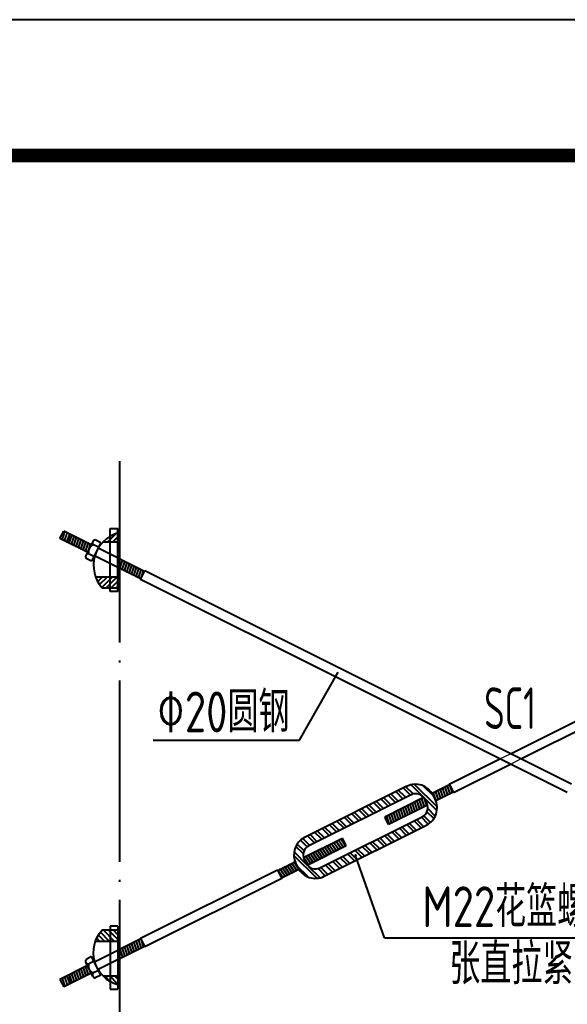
# Model space of a CAD drawing. Extents: x 9834882 to 10005569, y 1691670 to 2510806.
# Drawn here: x 9978156 to 9984196, y 2048367 to 2059232 of the extents above; entities that cross this region are included whole.
import ezdxf
from ezdxf.enums import TextEntityAlignment as Align

# ---------------------------------------------------------------- set-up
doc = ezdxf.new("R2010")
doc.units = 0
doc.header["$LTSCALE"] = 1000
doc.header["$MEASUREMENT"] = 0
for name, pattern in [('CONTINUOUS1', [0]), ('DASHED', [0.75, 0.5, -0.25]), ('DOTE', [2.42, 2, -0.2, 0.02, -0.2])]:
    doc.linetypes.add(name, pattern=pattern)
for name, color, linetype in [('003_THICK', 7, 'CONTINUOUS1'), ('DOTE', 8, 'DOTE'), ('LAYER4', 4, 'CONTINUOUS'), ('PUB_TEXT', 7, 'CONTINUOUS'), ('PUB_TITLE', 4, 'CONTINUOUS'), ('THIN', 7, 'CONTINUOUS'), ('刚架', 2, 'CONTINUOUS'), ('填充', 8, 'CONTINUOUS'), ('支撑', 4, 'CONTINUOUS'), ('板', 4, 'CONTINUOUS')]:
    doc.layers.add(name, color=color, linetype=linetype)
doc.layers.add('Z-详图标注', color=3, linetype='CONTINUOUS', lineweight=18)
doc.layers.add('标注', color=4, linetype='CONTINUOUS', lineweight=20)
doc.styles.add('TSSD_DIMENSION', font='atssdeng.shx', dxfattribs={"width": 0.7, "bigfont": 'atssdchn.shx'})
doc.styles.add('TSSD_Label', font='Tssdeng.shx', dxfattribs={"width": 0.7, "bigfont": 'hztxt.shx'})

# ---------------------------------------------------------------- blocks, each defined once
blk = doc.blocks.new('*X15')
at = {"layer": '填充', "linetype": 'Continuous'}
for p, q in [((15636184, -855805), (15636103, -855724)), ((15636192, -855771), (15636119, -855698)), ((15636226, -855728), (15636155, -855657)), ((15636253, -855713), (15636179, -855639)), ((15636328, -856068), (15636082, -855823)), ((15636227, -855925), (15636085, -855783)), ((15636236, -856053), (15636115, -855933)), ((15636364, -856062), (15636245, -855943)), ((15636420, -856041), (15636343, -855964)), ((15636448, -856027), (15636373, -855951))]:
    blk.add_line(p, q, dxfattribs=at)
blk = doc.blocks.new('*X16')
at = {"layer": '填充', "linetype": 'Continuous'}
for p, q in [((15637369, -855158), (15637291, -855080)), ((15637625, -855336), (15637348, -855059)), ((15637627, -855296), (15637385, -855054)), ((15637591, -855183), (15637477, -855070)), ((15637339, -855170), (15637263, -855094)), ((15637287, -855195), (15637275, -855183)), ((15637532, -855482), (15637458, -855409)), ((15637556, -855464), (15637484, -855393)), ((15637592, -855423), (15637518, -855349)), ((15637607, -855396), (15637526, -855315)), ((15637482, -855510), (15637438, -855466))]:
    blk.add_line(p, q, dxfattribs=at)
blk = doc.blocks.new('*X17')
at = {"layer": '填充', "linetype": 'Continuous'}
for p, q in [((15637180, -855249), (15637104, -855174)), ((15637208, -855235), (15637132, -855160)), ((15637259, -855210), (15637184, -855134)), ((15637275, -855183), (15637212, -855120)), ((15636941, -855369), (15636865, -855293)), ((15636969, -855355), (15636894, -855279)), ((15637021, -855329), (15636945, -855253)), ((15637049, -855315), (15636973, -855239)), ((15637100, -855289), (15637025, -855214)), ((15637128, -855275), (15637053, -855200)), ((15636730, -855474), (15636655, -855398)), ((15636782, -855448), (15636706, -855373)), ((15636810, -855434), (15636735, -855359)), ((15636861, -855408), (15636786, -855333)), ((15636890, -855394), (15636814, -855319)), ((15636543, -855567), (15636468, -855492)), ((15636571, -855553), (15636496, -855478)), ((15636623, -855528), (15636547, -855452)), ((15636651, -855514), (15636575, -855438)), ((15636702, -855488), (15636627, -855412)), ((15637323, -855589), (15637248, -855514)), ((15637375, -855564), (15637299, -855488)), ((15637403, -855550), (15637327, -855474)), ((15637454, -855524), (15637379, -855448)), ((15637438, -855466), (15637407, -855434)), ((15636305, -855687), (15636229, -855611)), ((15636333, -855673), (15636257, -855597)), ((15636384, -855647), (15636309, -855572)), ((15636412, -855633), (15636337, -855558)), ((15636464, -855607), (15636388, -855532)), ((15636492, -855593), (15636416, -855518)), ((15637136, -855683), (15637060, -855607)), ((15637164, -855669), (15637089, -855593)), ((15637215, -855643), (15637140, -855568)), ((15637244, -855629), (15637168, -855554)), ((15637295, -855603), (15637220, -855528)), ((15636897, -855802), (15636822, -855727)), ((15636925, -855788), (15636850, -855713)), ((15636977, -855762), (15636901, -855687)), ((15637005, -855748), (15636929, -855673)), ((15637056, -855723), (15636981, -855647)), ((15637084, -855709), (15637009, -855633)), ((15636687, -855907), (15636611, -855832)), ((15636738, -855882), (15636663, -855806)), ((15636766, -855868), (15636691, -855792)), ((15636818, -855842), (15636742, -855767)), ((15636846, -855828), (15636770, -855752)), ((15636500, -856001), (15636424, -855926)), ((15636528, -855987), (15636452, -855912)), ((15636579, -855961), (15636504, -855886)), ((15636607, -855947), (15636532, -855872)), ((15636659, -855922), (15636583, -855846))]:
    blk.add_line(p, q, dxfattribs=at)
blk = doc.blocks.new('A$C3B5F1999')
at = {"layer": '板', "lineweight": -3}
h = blk.add_hatch(dxfattribs=at)
h.set_pattern_fill('ANSI31', color=256, scale=11.25, style=0)
h.set_pattern_definition([(225, (1544786.093, 1161578.04), (25.25697034, -25.25697034), [])])
h.paths.add_polyline_path([(227, 494, 0.095394), (160, 607), (0, 607), (0, 494)])
h.paths.add_polyline_path([(0, 136), (0, 45, 0.128822), (150, 136)])
for p, q in [((0, 645), (77, 645)), ((0, 645), (0, 0)), ((160, 607), (0, 607)), ((160, 607), (0, 607)), ((77, 645), (77, 0)), ((227, 494), (0, 494)), ((150, 136), (0, 136)), ((77, 0), (0, 0))]:
    blk.add_line(p, q, dxfattribs=at)
blk.add_arc((-98, 377), 346, 286.4909, 41.6183, dxfattribs=at)

msp = doc.modelspace()

# ---------------------------------------------------------------- linework, layer by layer
at = {"layer": '003_THICK'}
for p, q in [((9979051.5, 2053460.5), (9978949.8, 2053257.2)), ((9979051.5, 2048689.4), (9978949.8, 2048892.8))]:
    msp.add_line(p, q, dxfattribs=at)
at = {"layer": 'DOTE'}
msp.add_line((9979255.9, 2054359.3), (9979255.9, 2047119.6), dxfattribs=at)
at = {"layer": 'LAYER4'}
for p, q in [((9982426.6, 2050772.4), (9981299.2, 2050208.7)), ((9982472.9, 2050679.8), (9981345.5, 2050116.1)), ((9982737.7, 2050632.4), (9982715.9, 2050675.9)), ((9982645.1, 2050586.1), (9982623.3, 2050629.7)), ((9981467.6, 2049872), (9982595, 2050435.7)), ((9981513.9, 2049779.4), (9982641.3, 2050343.1)), ((9981202.8, 2049919.4), (9981224.6, 2049875.8)), ((9981295.4, 2049965.7), (9981317.2, 2049922.1))]:
    msp.add_line(p, q, dxfattribs=at)
for centre, major_axis, start_param, end_param in [((9982523, 2050579.5), (-215.6, 0.3), 3.6066012, 5.1773975), ((9982523, 2050579.5), (-112.1, 0.6), 3.6108839, 5.1816802), ((9982544.8, 2050535.9), (112.1, 0.6), -1.1121911, 0.4586053), ((9982544.8, 2050535.9), (-215.6, 0.5), 2.0369215, 3.6077179), ((9981395.7, 2050015.8), (-215.6, 0.1), -1.1067212, 0.4640751), ((9981395.7, 2050015.8), (112.1, 0.9), 2.0267176, 3.597514), ((9981417.5, 2049972.3), (-112.1, 1.5), 0.477025, 2.0478213), ((9981417.5, 2049972.3), (-215.6, 0.3), 0.4650085, 2.0358049)]:
    msp.add_ellipse(centre, major_axis=major_axis, ratio=1, start_param=start_param, end_param=end_param, dxfattribs=at)
at = {"layer": 'PUB_TEXT'}
for p, q in [((9981242.2, 2051281.9), (9981668.4, 2052031.1)), ((9979628.4, 2051281.9), (9981242.2, 2051281.9)), ((9982180.9, 2049101.3), (9981861.3, 2050008.3)), ((9982180.9, 2049101.3), (9984955.9, 2049101.3))]:
    msp.add_line(p, q, dxfattribs=at)
at = {"layer": 'PUB_TITLE'}
msp.add_lwpolyline([(9894118.7, 1996232.1), (10005568.7, 1996232.1), (10005568.7, 2059232.1), (9894118.7, 2059232.1)], close=True, dxfattribs=at)
at = {"layer": 'PUB_TITLE', "const_width": 150}
msp.add_lwpolyline([(9897868.7, 1997732.1), (10004068.7, 1997732.1), (10004068.7, 2057732.1), (9897868.7, 2057732.1)], close=True, dxfattribs=at)
at = {"layer": '刚架', "color": 5, "linetype": 'DASHED'}
for p, q in [((9978703.8, 2053455.8), (9978703.8, 2053558.7)), ((9978703.8, 2048694.1), (9978703.8, 2048591.3))]:
    msp.add_line(p, q, dxfattribs=at)
at = {"layer": '支撑', "linetype": 'Continuous'}
for p, q in [((9978600.2, 2053507.6), (9978641.4, 2053589.9)), ((9978902.9, 2053356.3), (9978600.2, 2053507.6)), ((9978944, 2053438.6), (9978641.4, 2053589.9)), ((9978961.6, 2053473.7), (9978885.3, 2053321.2)), ((9979026, 2053409.7), (9978964.3, 2053440.5)), ((9979051.5, 2053460.5), (9978989.7, 2053491.4)), ((9979533.6, 2053143.8), (9979021.2, 2053400)), ((9978949.8, 2053257.2), (9978888.1, 2053288)), ((9978975.2, 2053308), (9978913.5, 2053338.9)), ((9979492.5, 2053061.5), (9978980, 2053317.7)), ((9979489.9, 2053056.3), (9979536.2, 2053148.9)), ((9984242.3, 2050795.8), (9979536.2, 2053148.9)), ((9983568.4, 2051132.8), (9987600.6, 2053148.9)), ((9984196.1, 2050703.3), (9979489.9, 2053056.3)), ((9983684.1, 2051075), (9987646.9, 2053056.3)), ((9982894.4, 2050795.8), (9983452.7, 2051075)), ((9982940.7, 2050703.3), (9983568.4, 2051017.1)), ((9982897, 2050790.7), (9982705.2, 2050694.8)), ((9982894.4, 2050795.8), (9982940.7, 2050703.3)), ((9982938.1, 2050708.4), (9982746.4, 2050612.5)), ((9982611.8, 2050648.1), (9982182.1, 2050433.3)), ((9982652.9, 2050565.8), (9982223.3, 2050351)), ((9982223.3, 2050351), (9982182.1, 2050433.3)), ((9981287.6, 2049986), (9981717.2, 2050200.8)), ((9981758.4, 2050118.5), (9981717.2, 2050200.8)), ((9981328.7, 2049903.7), (9981758.4, 2050118.5)), ((9981002.4, 2049843.4), (9981194.1, 2049939.3)), ((9980999.8, 2049848.5), (9979489.9, 2049093.6)), ((9980999.8, 2049848.5), (9981046.1, 2049755.9)), ((9981043.5, 2049761.1), (9981235.3, 2049857)), ((9981046.1, 2049755.9), (9979536.2, 2049001)), ((9979492.5, 2049088.4), (9978980, 2048832.2)), ((9979489.9, 2049093.6), (9979536.2, 2049001)), ((9979533.6, 2049006.1), (9979021.2, 2048749.9)), ((9978961.6, 2048676.2), (9978885.3, 2048828.8)), ((9978949.8, 2048892.8), (9978888.1, 2048861.9)), ((9978975.2, 2048841.9), (9978913.5, 2048811.1)), ((9978902.9, 2048793.6), (9978600.2, 2048642.3)), ((9979026, 2048740.2), (9978964.3, 2048709.4)), ((9978600.2, 2048642.3), (9978641.4, 2048560)), ((9978944, 2048711.4), (9978641.4, 2048560)), ((9979051.5, 2048689.4), (9978989.7, 2048658.5))]:
    msp.add_line(p, q, dxfattribs=at)
for centre, major_axis, start_param, end_param in [((9979014.9, 2053351.7), (102.1, 6), 2.0298247, 3.2090452), ((9978990.3, 2053459.3), (-32, 1.4), -1.5119643, 0.6712876), ((9978914, 2053306.8), (32, 0.5), 1.5702083, 3.7534602), ((9978914, 2048843.1), (-32, 0.5), -0.6130053, 1.5702466), ((9979014.9, 2048798.2), (-102.1, 6), -0.0675088, 1.1117118), ((9978990.3, 2048690.6), (32, 1.6), 2.4631849, 4.6464368)]:
    msp.add_ellipse(centre, major_axis=major_axis, ratio=1, start_param=start_param, end_param=end_param, dxfattribs=at)
at = {"layer": '标注', "linetype": 'Continuous'}
for p, q in [((9978622.6, 2053496.4), (9978652.3, 2053584.4)), ((9978622.6, 2053496.4), (9978623.4, 2053489.6)), ((9978623.4, 2053489.6), (9978656.8, 2053588.6)), ((9978627.8, 2053493.8), (9978657.5, 2053581.8)), ((9978648.3, 2053483.6), (9978678.1, 2053571.6)), ((9978649.1, 2053476.8), (9978682.5, 2053575.8)), ((9978656.8, 2053588.6), (9978652.3, 2053584.4)), ((9978653.5, 2053481), (9978683.3, 2053569)), ((9978657.5, 2053581.8), (9978656.8, 2053588.6)), ((9978674.1, 2053470.7), (9978703.8, 2053558.7)), ((9978674.8, 2053463.9), (9978708.2, 2053562.9)), ((9978682.5, 2053575.8), (9978678.1, 2053571.6)), ((9978679.3, 2053468.1), (9978709, 2053556.1)), ((9978683.3, 2053569), (9978682.5, 2053575.8)), ((9978699.8, 2053457.8), (9978729.5, 2053545.8)), ((9978700.5, 2053451), (9978733.9, 2053550)), ((9978708.2, 2053562.9), (9978703.8, 2053558.7)), ((9978705, 2053455.2), (9978734.7, 2053543.2)), ((9978709, 2053556.1), (9978708.2, 2053562.9)), ((9978725.5, 2053445), (9978755.2, 2053533)), ((9978726.2, 2053438.2), (9978759.7, 2053537.2)), ((9978733.9, 2053550), (9978729.5, 2053545.8)), ((9978730.7, 2053442.4), (9978760.4, 2053530.4)), ((9978734.7, 2053543.2), (9978733.9, 2053550)), ((9978751.2, 2053432.1), (9978780.9, 2053520.1)), ((9978751.9, 2053425.3), (9978785.4, 2053524.3)), ((9978759.7, 2053537.2), (9978755.2, 2053533)), ((9978756.4, 2053429.5), (9978786.1, 2053517.5)), ((9978760.4, 2053530.4), (9978759.7, 2053537.2)), ((9978776.9, 2053419.3), (9978806.6, 2053507.3)), ((9978777.7, 2053412.5), (9978811.1, 2053511.5)), ((9978785.4, 2053524.3), (9978780.9, 2053520.1)), ((9978782.1, 2053416.7), (9978811.8, 2053504.7)), ((9978786.1, 2053517.5), (9978785.4, 2053524.3)), ((9978803.4, 2053399.6), (9978836.8, 2053498.6)), ((9978811.1, 2053511.5), (9978806.6, 2053507.3)), ((9978811.8, 2053504.7), (9978811.1, 2053511.5)), ((9978836.8, 2053498.6), (9978832.3, 2053494.4)), ((9978837.5, 2053491.8), (9978836.8, 2053498.6)), ((9978627.8, 2053493.8), (9978623.4, 2053489.6)), ((9978648.3, 2053483.6), (9978649.1, 2053476.8)), ((9978653.5, 2053481), (9978649.1, 2053476.8)), ((9978674.1, 2053470.7), (9978674.8, 2053463.9)), ((9978679.3, 2053468.1), (9978674.8, 2053463.9)), ((9978699.8, 2053457.8), (9978700.5, 2053451)), ((9978705, 2053455.2), (9978700.5, 2053451)), ((9978725.5, 2053445), (9978726.2, 2053438.2)), ((9978730.7, 2053442.4), (9978726.2, 2053438.2)), ((9978751.2, 2053432.1), (9978751.9, 2053425.3)), ((9978756.4, 2053429.5), (9978751.9, 2053425.3)), ((9978776.9, 2053419.3), (9978777.7, 2053412.5)), ((9978782.1, 2053416.7), (9978777.7, 2053412.5)), ((9978802.6, 2053406.4), (9978832.3, 2053494.4)), ((9978802.6, 2053406.4), (9978803.4, 2053399.6)), ((9978807.8, 2053403.8), (9978803.4, 2053399.6)), ((9978807.8, 2053403.8), (9978837.5, 2053491.8)), ((9978828.3, 2053393.6), (9978858.1, 2053481.6)), ((9978828.3, 2053393.6), (9978829.1, 2053386.8)), ((9978829.1, 2053386.8), (9978862.5, 2053485.8)), ((9978833.5, 2053391), (9978829.1, 2053386.8)), ((9978833.5, 2053391), (9978863.3, 2053479)), ((9978854.1, 2053380.7), (9978883.8, 2053468.7)), ((9978854.8, 2053373.9), (9978888.2, 2053472.9)), ((9978862.5, 2053485.8), (9978858.1, 2053481.6)), ((9978859.3, 2053378.1), (9978889, 2053466.1)), ((9978863.3, 2053479), (9978862.5, 2053485.8)), ((9978879.8, 2053367.8), (9978909.5, 2053455.8)), ((9978880.5, 2053361), (9978913.9, 2053460)), ((9978888.2, 2053472.9), (9978883.8, 2053468.7)), ((9978885, 2053365.2), (9978914.7, 2053453.2)), ((9978889, 2053466.1), (9978888.2, 2053472.9)), ((9978913.9, 2053460), (9978909.5, 2053455.8)), ((9978912.2, 2053374.9), (9978935.2, 2053443)), ((9978914.7, 2053453.2), (9978913.9, 2053460)), ((9978921.6, 2053393.6), (9978939.7, 2053447.2)), ((9978930.9, 2053412.3), (9978940.4, 2053440.4)), ((9978939.7, 2053447.2), (9978935.2, 2053443)), ((9978940.4, 2053440.4), (9978939.7, 2053447.2)), ((9978854.1, 2053380.7), (9978854.8, 2053373.9)), ((9978859.3, 2053378.1), (9978854.8, 2053373.9)), ((9978879.8, 2053367.8), (9978880.5, 2053361)), ((9978885, 2053365.2), (9978880.5, 2053361)), ((9979238.6, 2053202.4), (9979266.2, 2053283.9)), ((9979238.6, 2053211.4), (9979261.7, 2053279.7)), ((9979266.2, 2053283.9), (9979261.7, 2053279.7)), ((9979266.9, 2053277.1), (9979266.2, 2053283.9)), ((9979238.6, 2053193.4), (9979266.9, 2053277.1)), ((9979257.7, 2053178.9), (9979287.4, 2053266.9)), ((9979257.7, 2053178.9), (9979258.5, 2053172.1)), ((9979258.5, 2053172.1), (9979291.9, 2053271.1)), ((9979262.9, 2053176.3), (9979258.5, 2053172.1)), ((9979262.9, 2053176.3), (9979292.6, 2053264.3)), ((9979283.4, 2053166), (9979313.1, 2053254)), ((9979284.2, 2053159.2), (9979317.6, 2053258.2)), ((9979291.9, 2053271.1), (9979287.4, 2053266.9)), ((9979288.6, 2053163.4), (9979318.3, 2053251.4)), ((9979292.6, 2053264.3), (9979291.9, 2053271.1)), ((9979309.1, 2053153.1), (9979338.9, 2053241.2)), ((9979309.9, 2053146.4), (9979343.3, 2053245.4)), ((9979317.6, 2053258.2), (9979313.1, 2053254)), ((9979314.3, 2053150.6), (9979344.1, 2053238.6)), ((9979318.3, 2053251.4), (9979317.6, 2053258.2)), ((9979334.9, 2053140.3), (9979364.6, 2053228.3)), ((9979335.6, 2053133.5), (9979369, 2053232.5)), ((9979343.3, 2053245.4), (9979338.9, 2053241.2)), ((9979340.1, 2053137.7), (9979369.8, 2053225.7)), ((9979344.1, 2053238.6), (9979343.3, 2053245.4)), ((9979360.6, 2053127.4), (9979390.3, 2053215.4)), ((9979361.3, 2053120.6), (9979394.7, 2053219.6)), ((9979369, 2053232.5), (9979364.6, 2053228.3)), ((9979365.8, 2053124.8), (9979395.5, 2053212.8)), ((9979369.8, 2053225.7), (9979369, 2053232.5)), ((9979386.3, 2053114.6), (9979416, 2053202.6)), ((9979387, 2053107.8), (9979420.5, 2053206.8)), ((9979394.7, 2053219.6), (9979390.3, 2053215.4)), ((9979391.5, 2053112), (9979421.2, 2053200)), ((9979395.5, 2053212.8), (9979394.7, 2053219.6)), ((9979412, 2053101.7), (9979441.7, 2053189.7)), ((9979412.7, 2053094.9), (9979446.2, 2053193.9)), ((9979420.5, 2053206.8), (9979416, 2053202.6)), ((9979417.2, 2053099.1), (9979446.9, 2053187.1)), ((9979421.2, 2053200), (9979420.5, 2053206.8)), ((9979437.7, 2053088.9), (9979467.4, 2053176.9)), ((9979438.5, 2053082.1), (9979471.9, 2053181.1)), ((9979446.2, 2053193.9), (9979441.7, 2053189.7)), ((9979442.9, 2053086.3), (9979472.6, 2053174.3)), ((9979446.9, 2053187.1), (9979446.2, 2053193.9)), ((9979471.9, 2053181.1), (9979467.4, 2053176.9)), ((9979472.6, 2053174.3), (9979471.9, 2053181.1)), ((9979283.4, 2053166), (9979284.2, 2053159.2)), ((9979288.6, 2053163.4), (9979284.2, 2053159.2)), ((9979309.1, 2053153.1), (9979309.9, 2053146.4)), ((9979314.3, 2053150.6), (9979309.9, 2053146.4)), ((9979334.9, 2053140.3), (9979335.6, 2053133.5)), ((9979340.1, 2053137.7), (9979335.6, 2053133.5)), ((9979360.6, 2053127.4), (9979361.3, 2053120.6)), ((9979365.8, 2053124.8), (9979361.3, 2053120.6)), ((9979386.3, 2053114.6), (9979387, 2053107.8)), ((9979391.5, 2053112), (9979387, 2053107.8)), ((9979412, 2053101.7), (9979412.7, 2053094.9)), ((9979417.2, 2053099.1), (9979412.7, 2053094.9)), ((9979437.7, 2053088.9), (9979438.5, 2053082.1)), ((9979442.9, 2053086.3), (9979438.5, 2053082.1)), ((9979463.4, 2053076), (9979493.2, 2053164)), ((9979463.4, 2053076), (9979464.2, 2053069.2)), ((9979464.2, 2053069.2), (9979497.6, 2053168.2)), ((9979468.6, 2053073.4), (9979464.2, 2053069.2)), ((9979468.6, 2053073.4), (9979498.3, 2053161.4)), ((9979489.2, 2053063.1), (9979518.9, 2053151.1)), ((9979489.2, 2053063.1), (9979489.9, 2053056.3)), ((9979489.9, 2053056.3), (9979523.3, 2053155.4)), ((9979497.6, 2053168.2), (9979493.2, 2053164)), ((9979498.3, 2053161.4), (9979497.6, 2053168.2)), ((9979499.2, 2053075), (9979524.1, 2053148.6)), ((9979523.3, 2053155.4), (9979518.9, 2053151.1)), ((9979524.1, 2053148.6), (9979523.3, 2053155.4)), ((9979536.2, 2053148.9), (9979531, 2053145.1)), ((9982868, 2050776.2), (9982868.7, 2050783)), ((9982868.7, 2050783), (9982902.1, 2050684)), ((9982873.2, 2050778.8), (9982868.7, 2050783)), ((9982893.7, 2050789), (9982894.4, 2050795.8)), ((9982893.7, 2050789), (9982923.4, 2050701)), ((9982894.4, 2050795.8), (9982927.9, 2050696.8)), ((9982713.7, 2050699), (9982714.4, 2050705.8)), ((9982713.7, 2050699), (9982733.1, 2050641.6)), ((9982714.4, 2050705.8), (9982743.5, 2050619.8)), ((9982718.9, 2050701.6), (9982714.4, 2050705.8)), ((9982718.9, 2050701.6), (9982748.6, 2050613.6)), ((9982739.4, 2050711.9), (9982740.1, 2050718.7)), ((9982739.4, 2050711.9), (9982769.1, 2050623.9)), ((9982740.1, 2050718.7), (9982773.6, 2050619.7)), ((9982744.6, 2050714.5), (9982740.1, 2050718.7)), ((9982744.6, 2050714.5), (9982774.3, 2050626.5)), ((9982765.1, 2050724.8), (9982765.9, 2050731.6)), ((9982765.1, 2050724.8), (9982794.8, 2050636.8)), ((9982765.9, 2050731.6), (9982799.3, 2050632.6)), ((9982770.3, 2050727.4), (9982765.9, 2050731.6)), ((9982770.3, 2050727.4), (9982800, 2050639.3)), ((9982790.8, 2050737.6), (9982791.6, 2050744.4)), ((9982790.8, 2050737.6), (9982820.5, 2050649.6)), ((9982791.6, 2050744.4), (9982825, 2050645.4)), ((9982796, 2050740.2), (9982791.6, 2050744.4)), ((9982796, 2050740.2), (9982825.7, 2050652.2)), ((9982816.5, 2050750.5), (9982817.3, 2050757.3)), ((9982816.5, 2050750.5), (9982846.3, 2050662.5)), ((9982817.3, 2050757.3), (9982850.7, 2050658.3)), ((9982821.7, 2050753.1), (9982817.3, 2050757.3)), ((9982821.7, 2050753.1), (9982851.5, 2050665.1)), ((9982842.3, 2050763.3), (9982843, 2050770.1)), ((9982842.3, 2050763.3), (9982872, 2050675.3)), ((9982843, 2050770.1), (9982876.4, 2050671.1)), ((9982847.5, 2050765.9), (9982843, 2050770.1)), ((9982847.5, 2050765.9), (9982877.2, 2050677.9)), ((9982868, 2050776.2), (9982897.7, 2050688.2)), ((9982876.4, 2050671.1), (9982872, 2050675.3)), ((9982873.2, 2050778.8), (9982902.9, 2050690.8)), ((9982877.2, 2050677.9), (9982876.4, 2050671.1)), ((9982902.1, 2050684), (9982897.7, 2050688.2)), ((9982902.9, 2050690.8), (9982902.1, 2050684)), ((9982903.8, 2050777.1), (9982928.6, 2050703.6)), ((9982927.9, 2050696.8), (9982923.4, 2050701)), ((9982928.6, 2050703.6), (9982927.9, 2050696.8)), ((9982940.7, 2050703.3), (9982935.6, 2050707.1)), ((9982430.8, 2050557.6), (9982431.6, 2050564.4)), ((9982436, 2050560.2), (9982431.6, 2050564.4)), ((9982431.6, 2050564.4), (9982465, 2050465.4)), ((9982456.5, 2050570.5), (9982457.3, 2050577.3)), ((9982456.5, 2050570.5), (9982486.3, 2050482.5)), ((9982461.7, 2050573.1), (9982457.3, 2050577.3)), ((9982457.3, 2050577.3), (9982490.7, 2050478.3)), ((9982461.7, 2050573.1), (9982491.4, 2050485.1)), ((9982482.3, 2050583.3), (9982483, 2050590.1)), ((9982482.3, 2050583.3), (9982512, 2050495.3)), ((9982487.4, 2050585.9), (9982483, 2050590.1)), ((9982483, 2050590.1), (9982516.4, 2050491.1)), ((9982487.4, 2050585.9), (9982517.2, 2050497.9)), ((9982508, 2050596.2), (9982508.7, 2050603)), ((9982508, 2050596.2), (9982537.7, 2050508.2)), ((9982513.2, 2050598.8), (9982508.7, 2050603)), ((9982508.7, 2050603), (9982542.1, 2050504)), ((9982513.2, 2050598.8), (9982542.9, 2050510.8)), ((9982533.7, 2050609), (9982534.4, 2050615.8)), ((9982533.7, 2050609), (9982563.4, 2050521)), ((9982538.9, 2050611.6), (9982534.4, 2050615.8)), ((9982534.4, 2050615.8), (9982567.9, 2050516.8)), ((9982538.9, 2050611.6), (9982568.6, 2050523.6)), ((9982559.4, 2050621.9), (9982560.1, 2050628.7)), ((9982559.4, 2050621.9), (9982589.1, 2050533.9)), ((9982564.6, 2050624.5), (9982560.1, 2050628.7)), ((9982560.1, 2050628.7), (9982593.6, 2050529.7)), ((9982564.6, 2050624.5), (9982594.3, 2050536.5)), ((9982585.1, 2050634.8), (9982585.9, 2050641.6)), ((9982585.1, 2050634.8), (9982614.8, 2050546.8)), ((9982590.3, 2050637.3), (9982585.9, 2050641.6)), ((9982585.9, 2050641.6), (9982619.3, 2050542.5)), ((9982590.3, 2050637.3), (9982620, 2050549.3)), ((9982610.8, 2050647.6), (9982611, 2050649.1)), ((9982610.8, 2050647.6), (9982640.5, 2050559.6)), ((9982615.4, 2050643.1), (9982645, 2050555.4)), ((9982622.2, 2050631.8), (9982645.7, 2050562.2)), ((9982748.6, 2050613.6), (9982748, 2050608.2)), ((9982773.6, 2050619.7), (9982769.1, 2050623.9)), ((9982774.3, 2050626.5), (9982773.6, 2050619.7)), ((9982799.3, 2050632.6), (9982794.8, 2050636.8)), ((9982800, 2050639.3), (9982799.3, 2050632.6)), ((9982825, 2050645.4), (9982820.5, 2050649.6)), ((9982825.7, 2050652.2), (9982825, 2050645.4)), ((9982850.7, 2050658.3), (9982846.3, 2050662.5)), ((9982851.5, 2050665.1), (9982850.7, 2050658.3)), ((9982225.1, 2050454.7), (9982225.8, 2050461.5)), ((9982225.1, 2050454.7), (9982254.8, 2050366.7)), ((9982230.3, 2050457.3), (9982225.8, 2050461.5)), ((9982225.8, 2050461.5), (9982259.3, 2050362.5)), ((9982230.3, 2050457.3), (9982260, 2050369.3)), ((9982250.8, 2050467.6), (9982251.6, 2050474.4)), ((9982250.8, 2050467.6), (9982280.5, 2050379.6)), ((9982256, 2050470.2), (9982251.6, 2050474.4)), ((9982251.6, 2050474.4), (9982285, 2050375.4)), ((9982256, 2050470.2), (9982285.7, 2050382.2)), ((9982276.5, 2050480.5), (9982277.3, 2050487.3)), ((9982276.5, 2050480.5), (9982306.3, 2050392.5)), ((9982281.7, 2050483.1), (9982277.3, 2050487.3)), ((9982277.3, 2050487.3), (9982310.7, 2050388.3)), ((9982281.7, 2050483.1), (9982311.4, 2050395.1)), ((9982302.3, 2050493.3), (9982303, 2050500.1)), ((9982302.3, 2050493.3), (9982332, 2050405.3)), ((9982307.4, 2050495.9), (9982303, 2050500.1)), ((9982303, 2050500.1), (9982336.4, 2050401.1)), ((9982307.4, 2050495.9), (9982337.2, 2050407.9)), ((9982328, 2050506.2), (9982328.7, 2050513)), ((9982328, 2050506.2), (9982357.7, 2050418.2)), ((9982333.2, 2050508.8), (9982328.7, 2050513)), ((9982328.7, 2050513), (9982362.1, 2050414)), ((9982333.2, 2050508.8), (9982362.9, 2050420.8)), ((9982353.7, 2050519), (9982354.4, 2050525.8)), ((9982353.7, 2050519), (9982383.4, 2050431)), ((9982358.9, 2050521.6), (9982354.4, 2050525.8)), ((9982354.4, 2050525.8), (9982387.8, 2050426.8)), ((9982358.9, 2050521.6), (9982388.6, 2050433.6)), ((9982379.4, 2050531.9), (9982380.1, 2050538.7)), ((9982379.4, 2050531.9), (9982409.1, 2050443.9)), ((9982384.6, 2050534.5), (9982380.1, 2050538.7)), ((9982380.1, 2050538.7), (9982413.6, 2050439.7)), ((9982384.6, 2050534.5), (9982414.3, 2050446.5)), ((9982405.1, 2050544.8), (9982405.8, 2050551.5)), ((9982405.1, 2050544.8), (9982434.8, 2050456.7)), ((9982410.3, 2050547.3), (9982405.8, 2050551.5)), ((9982405.8, 2050551.5), (9982439.3, 2050452.5)), ((9982410.3, 2050547.3), (9982440, 2050459.3)), ((9982430.8, 2050557.6), (9982460.5, 2050469.6)), ((9982439.3, 2050452.5), (9982434.8, 2050456.7)), ((9982436, 2050560.2), (9982465.7, 2050472.2)), ((9982440, 2050459.3), (9982439.3, 2050452.5)), ((9982465, 2050465.4), (9982460.5, 2050469.6)), ((9982465.7, 2050472.2), (9982465, 2050465.4)), ((9982490.7, 2050478.3), (9982486.3, 2050482.5)), ((9982491.4, 2050485.1), (9982490.7, 2050478.3)), ((9982516.4, 2050491.1), (9982512, 2050495.3)), ((9982517.2, 2050497.9), (9982516.4, 2050491.1)), ((9982542.1, 2050504), (9982537.7, 2050508.2)), ((9982542.9, 2050510.8), (9982542.1, 2050504)), ((9982567.9, 2050516.8), (9982563.4, 2050521)), ((9982568.6, 2050523.6), (9982567.9, 2050516.8)), ((9982593.6, 2050529.7), (9982589.1, 2050533.9)), ((9982594.3, 2050536.5), (9982593.6, 2050529.7)), ((9982619.3, 2050542.5), (9982614.8, 2050546.8)), ((9982620, 2050549.3), (9982619.3, 2050542.5)), ((9982645, 2050555.4), (9982640.5, 2050559.6)), ((9982645.7, 2050562.2), (9982645, 2050555.4)), ((9982199.4, 2050441.9), (9982200.1, 2050448.7)), ((9982199.4, 2050441.9), (9982229.1, 2050353.9)), ((9982204.6, 2050444.5), (9982200.1, 2050448.7)), ((9982200.1, 2050448.7), (9982233.6, 2050349.7)), ((9982204.6, 2050444.5), (9982234.3, 2050356.5)), ((9982233.6, 2050349.7), (9982229.1, 2050353.9)), ((9982234.3, 2050356.5), (9982233.6, 2050349.7)), ((9982259.3, 2050362.5), (9982254.8, 2050366.7)), ((9982260, 2050369.3), (9982259.3, 2050362.5)), ((9982285, 2050375.4), (9982280.5, 2050379.6)), ((9982285.7, 2050382.2), (9982285, 2050375.4)), ((9982310.7, 2050388.3), (9982306.3, 2050392.5)), ((9982311.4, 2050395.1), (9982310.7, 2050388.3)), ((9982336.4, 2050401.1), (9982332, 2050405.3)), ((9982337.2, 2050407.9), (9982336.4, 2050401.1)), ((9982362.1, 2050414), (9982357.7, 2050418.2)), ((9982362.9, 2050420.8), (9982362.1, 2050414)), ((9982387.8, 2050426.8), (9982383.4, 2050431)), ((9982388.6, 2050433.6), (9982387.8, 2050426.8)), ((9982413.6, 2050439.7), (9982409.1, 2050443.9)), ((9982414.3, 2050446.5), (9982413.6, 2050439.7)), ((9981565.5, 2050131.4), (9981624.7, 2050045.2)), ((9981571.4, 2050127.9), (9981565.5, 2050131.4)), ((9981566.2, 2050125.3), (9981565.5, 2050131.4)), ((9981591.2, 2050144.2), (9981650.4, 2050058.1)), ((9981597.1, 2050140.8), (9981591.2, 2050144.2)), ((9981591.9, 2050138.2), (9981591.2, 2050144.2)), ((9981591.9, 2050138.2), (9981644.5, 2050061.6)), ((9981597.1, 2050140.8), (9981649.7, 2050064.2)), ((9981616.9, 2050157.1), (9981676.1, 2050071)), ((9981622.8, 2050153.6), (9981616.9, 2050157.1)), ((9981617.6, 2050151), (9981616.9, 2050157.1)), ((9981617.6, 2050151), (9981670.2, 2050074.4)), ((9981622.8, 2050153.6), (9981675.4, 2050077)), ((9981642.7, 2050170), (9981701.8, 2050083.8)), ((9981643.3, 2050163.9), (9981642.7, 2050170)), ((9981648.5, 2050166.5), (9981642.7, 2050170)), ((9981643.3, 2050163.9), (9981695.9, 2050087.3)), ((9981648.5, 2050166.5), (9981701.1, 2050089.9)), ((9981668.4, 2050182.8), (9981727.5, 2050096.7)), ((9981669.1, 2050176.7), (9981668.4, 2050182.8)), ((9981674.3, 2050179.3), (9981668.4, 2050182.8)), ((9981669.1, 2050176.7), (9981721.6, 2050100.2)), ((9981674.3, 2050179.3), (9981726.8, 2050102.7)), ((9981694.1, 2050195.7), (9981753.2, 2050109.5)), ((9981700, 2050192.2), (9981694.1, 2050195.7)), ((9981694.8, 2050189.6), (9981694.1, 2050195.7)), ((9981694.8, 2050189.6), (9981747.3, 2050113)), ((9981700, 2050192.2), (9981752.5, 2050115.6)), ((9981359.8, 2050028.5), (9981418.9, 2049942.4)), ((9981365.7, 2050025), (9981359.8, 2050028.5)), ((9981360.5, 2050022.4), (9981359.8, 2050028.5)), ((9981360.5, 2050022.4), (9981413.1, 2049945.9)), ((9981365.7, 2050025), (9981418.2, 2049948.5)), ((9981385.5, 2050041.4), (9981444.7, 2049955.2)), ((9981391.4, 2050037.9), (9981385.5, 2050041.4)), ((9981386.2, 2050035.3), (9981385.5, 2050041.4)), ((9981386.2, 2050035.3), (9981438.8, 2049958.7)), ((9981391.4, 2050037.9), (9981444, 2049961.3)), ((9981411.2, 2050054.2), (9981470.4, 2049968.1)), ((9981417.1, 2050050.7), (9981411.2, 2050054.2)), ((9981411.9, 2050048.2), (9981411.2, 2050054.2)), ((9981411.9, 2050048.2), (9981464.5, 2049971.6)), ((9981417.1, 2050050.7), (9981469.7, 2049974.2)), ((9981436.9, 2050067.1), (9981496.1, 2049980.9)), ((9981437.6, 2050061), (9981436.9, 2050067.1)), ((9981442.8, 2050063.6), (9981436.9, 2050067.1)), ((9981437.6, 2050061), (9981490.2, 2049984.4)), ((9981442.8, 2050063.6), (9981495.4, 2049987)), ((9981462.7, 2050080), (9981521.8, 2049993.8)), ((9981463.3, 2050073.9), (9981462.7, 2050080)), ((9981468.5, 2050076.5), (9981462.7, 2050080)), ((9981463.3, 2050073.9), (9981515.9, 2049997.3)), ((9981468.5, 2050076.5), (9981521.1, 2049999.9)), ((9981488.4, 2050092.8), (9981547.5, 2050006.7)), ((9981494.2, 2050089.3), (9981488.4, 2050092.8)), ((9981489.1, 2050086.7), (9981488.4, 2050092.8)), ((9981489.1, 2050086.7), (9981541.6, 2050010.2)), ((9981494.2, 2050089.3), (9981546.8, 2050012.7)), ((9981514.1, 2050105.7), (9981573.2, 2050019.5)), ((9981520, 2050102.2), (9981514.1, 2050105.7)), ((9981514.8, 2050099.6), (9981514.1, 2050105.7)), ((9981514.8, 2050099.6), (9981567.3, 2050023)), ((9981520, 2050102.2), (9981572.5, 2050025.6)), ((9981539.8, 2050118.5), (9981598.9, 2050032.4)), ((9981545.7, 2050115), (9981539.8, 2050118.5)), ((9981540.5, 2050112.4), (9981539.8, 2050118.5)), ((9981540.5, 2050112.4), (9981593.1, 2050035.9)), ((9981545.7, 2050115), (9981598.3, 2050038.5)), ((9981566.2, 2050125.3), (9981618.8, 2050048.7)), ((9981567.3, 2050023), (9981573.2, 2050019.5)), ((9981571.4, 2050127.9), (9981624, 2050051.3)), ((9981573.2, 2050019.5), (9981572.5, 2050025.6)), ((9981593.1, 2050035.9), (9981598.9, 2050032.4)), ((9981598.9, 2050032.4), (9981598.3, 2050038.5)), ((9981618.8, 2050048.7), (9981624.7, 2050045.2)), ((9981624.7, 2050045.2), (9981624, 2050051.3)), ((9981644.5, 2050061.6), (9981650.4, 2050058.1)), ((9981650.4, 2050058.1), (9981649.7, 2050064.2)), ((9981670.2, 2050074.4), (9981676.1, 2050071)), ((9981676.1, 2050071), (9981675.4, 2050077)), ((9981695.9, 2050087.3), (9981701.8, 2050083.8)), ((9981701.8, 2050083.8), (9981701.1, 2050089.9)), ((9981721.6, 2050100.2), (9981727.5, 2050096.7)), ((9981727.5, 2050096.7), (9981726.8, 2050102.7)), ((9981747.3, 2050113), (9981753.2, 2050109.5)), ((9981753.2, 2050109.5), (9981752.5, 2050115.6)), ((9981129, 2049906.7), (9981128.4, 2049912.8)), ((9981134.2, 2049909.3), (9981128.4, 2049912.8)), ((9981128.4, 2049912.8), (9981187.5, 2049826.7)), ((9981154.8, 2049919.6), (9981154.1, 2049925.7)), ((9981160, 2049922.2), (9981154.1, 2049925.7)), ((9981154.1, 2049925.7), (9981213.2, 2049839.5)), ((9981154.8, 2049919.6), (9981207.3, 2049843)), ((9981160, 2049922.2), (9981212.5, 2049845.6)), ((9981180.5, 2049932.4), (9981179.8, 2049938.5)), ((9981185.7, 2049935), (9981179.8, 2049938.5)), ((9981179.8, 2049938.5), (9981231.2, 2049863.7)), ((9981180.5, 2049932.4), (9981233.1, 2049855.9)), ((9981185.7, 2049935), (9981220, 2049885)), ((9981288.5, 2049986.5), (9981287.3, 2049987.2)), ((9981288.5, 2049986.5), (9981341.1, 2049909.9)), ((9981289.4, 2049980.1), (9981341.8, 2049903.8)), ((9981294.3, 2049967.8), (9981335.9, 2049907.3)), ((9981308.4, 2050002.8), (9981367.5, 2049916.7)), ((9981314.2, 2049999.3), (9981308.4, 2050002.8)), ((9981309.1, 2049996.7), (9981308.4, 2050002.8)), ((9981309.1, 2049996.7), (9981361.6, 2049920.1)), ((9981314.2, 2049999.3), (9981366.8, 2049922.7)), ((9981334.1, 2050015.7), (9981393.2, 2049929.5)), ((9981340, 2050012.2), (9981334.1, 2050015.7)), ((9981334.8, 2050009.6), (9981334.1, 2050015.7)), ((9981334.8, 2050009.6), (9981387.3, 2049933)), ((9981340, 2050012.2), (9981392.5, 2049935.6)), ((9981361.6, 2049920.1), (9981367.5, 2049916.7)), ((9981367.5, 2049916.7), (9981366.8, 2049922.7)), ((9981387.3, 2049933), (9981393.2, 2049929.5)), ((9981393.2, 2049929.5), (9981392.5, 2049935.6)), ((9981413.1, 2049945.9), (9981418.9, 2049942.4)), ((9981418.9, 2049942.4), (9981418.2, 2049948.5)), ((9981438.8, 2049958.7), (9981444.7, 2049955.2)), ((9981444.7, 2049955.2), (9981444, 2049961.3)), ((9981464.5, 2049971.6), (9981470.4, 2049968.1)), ((9981470.4, 2049968.1), (9981469.7, 2049974.2)), ((9981490.2, 2049984.4), (9981496.1, 2049980.9)), ((9981496.1, 2049980.9), (9981495.4, 2049987)), ((9981515.9, 2049997.3), (9981521.8, 2049993.8)), ((9981521.8, 2049993.8), (9981521.1, 2049999.9)), ((9981541.6, 2050010.2), (9981547.5, 2050006.7)), ((9981547.5, 2050006.7), (9981546.8, 2050012.7)), ((9981005.7, 2049845), (9980999.8, 2049848.5)), ((9980999.8, 2049848.5), (9981058.9, 2049762.4)), ((9981005.7, 2049845), (9981058.2, 2049768.5)), ((9981009.1, 2049829.8), (9981053, 2049765.9)), ((9981031.4, 2049857.9), (9981025.5, 2049861.4)), ((9981026.2, 2049855.3), (9981025.5, 2049861.4)), ((9981025.5, 2049861.4), (9981084.6, 2049775.2)), ((9981026.2, 2049855.3), (9981078.8, 2049778.7)), ((9981031.4, 2049857.9), (9981084, 2049781.3)), ((9981057.1, 2049870.7), (9981051.2, 2049874.2)), ((9981051.9, 2049868.1), (9981051.2, 2049874.2)), ((9981051.2, 2049874.2), (9981110.4, 2049788.1)), ((9981051.9, 2049868.1), (9981104.5, 2049791.6)), ((9981057.1, 2049870.7), (9981109.7, 2049794.2)), ((9981077.6, 2049881), (9981076.9, 2049887.1)), ((9981082.8, 2049883.6), (9981076.9, 2049887.1)), ((9981076.9, 2049887.1), (9981136.1, 2049800.9)), ((9981077.6, 2049881), (9981130.2, 2049804.4)), ((9981082.8, 2049883.6), (9981135.4, 2049807)), ((9981103.3, 2049893.9), (9981102.6, 2049899.9)), ((9981108.5, 2049896.5), (9981102.6, 2049899.9)), ((9981102.6, 2049899.9), (9981161.8, 2049813.8)), ((9981103.3, 2049893.9), (9981155.9, 2049817.3)), ((9981108.5, 2049896.5), (9981161.1, 2049819.9)), ((9981129, 2049906.7), (9981181.6, 2049830.1)), ((9981130.2, 2049804.4), (9981136.1, 2049800.9)), ((9981134.2, 2049909.3), (9981186.8, 2049832.7)), ((9981136.1, 2049800.9), (9981135.4, 2049807)), ((9981155.9, 2049817.3), (9981161.8, 2049813.8)), ((9981161.8, 2049813.8), (9981161.1, 2049819.9)), ((9981181.6, 2049830.1), (9981187.5, 2049826.7)), ((9981187.5, 2049826.7), (9981186.8, 2049832.7)), ((9981207.3, 2049843), (9981213.2, 2049839.5)), ((9981213.2, 2049839.5), (9981212.5, 2049845.6)), ((9981233.1, 2049855.9), (9981237.8, 2049853.1)), ((9981335.9, 2049907.3), (9981341.8, 2049903.8)), ((9981341.8, 2049903.8), (9981341.1, 2049909.9)), ((9981046.1, 2049755.9), (9981046.1, 2049762.4)), ((9981053, 2049765.9), (9981058.9, 2049762.4)), ((9981058.9, 2049762.4), (9981058.2, 2049768.5)), ((9981078.8, 2049778.7), (9981084.6, 2049775.2)), ((9981084.6, 2049775.2), (9981084, 2049781.3)), ((9981104.5, 2049791.6), (9981110.4, 2049788.1)), ((9981110.4, 2049788.1), (9981109.7, 2049794.2)), ((9979386.3, 2049035.3), (9979387, 2049042.1)), ((9979387, 2049042.1), (9979420.5, 2048943.1)), ((9979391.5, 2049037.9), (9979387, 2049042.1)), ((9979412, 2049048.2), (9979412.7, 2049055)), ((9979412, 2049048.2), (9979441.7, 2048960.2)), ((9979412.7, 2049055), (9979446.2, 2048956)), ((9979417.2, 2049050.8), (9979412.7, 2049055)), ((9979417.2, 2049050.8), (9979446.9, 2048962.8)), ((9979437.7, 2049061.1), (9979438.5, 2049067.9)), ((9979437.7, 2049061.1), (9979467.4, 2048973.1)), ((9979438.5, 2049067.9), (9979471.9, 2048968.9)), ((9979442.9, 2049063.7), (9979438.5, 2049067.9)), ((9979442.9, 2049063.7), (9979472.6, 2048975.7)), ((9979463.4, 2049073.9), (9979464.2, 2049080.7)), ((9979463.4, 2049073.9), (9979493.2, 2048985.9)), ((9979464.2, 2049080.7), (9979497.6, 2048981.7)), ((9979468.6, 2049076.5), (9979464.2, 2049080.7)), ((9979468.6, 2049076.5), (9979498.3, 2048988.5)), ((9979489.2, 2049086.8), (9979489.9, 2049093.6)), ((9979489.2, 2049086.8), (9979518.9, 2048998.8)), ((9979489.9, 2049093.6), (9979523.3, 2048994.6)), ((9979499.2, 2049074.9), (9979524.1, 2049001.4)), ((9979238.6, 2048956.5), (9979266.9, 2048872.8)), ((9979238.6, 2048947.5), (9979266.2, 2048866)), ((9979238.6, 2048938.6), (9979261.7, 2048870.2)), ((9979257.7, 2048971.1), (9979258.5, 2048977.9)), ((9979257.7, 2048971.1), (9979287.4, 2048883.1)), ((9979258.5, 2048977.9), (9979291.9, 2048878.9)), ((9979262.9, 2048973.7), (9979258.5, 2048977.9)), ((9979262.9, 2048973.7), (9979292.6, 2048885.7)), ((9979283.4, 2048983.9), (9979284.2, 2048990.7)), ((9979283.4, 2048983.9), (9979313.1, 2048895.9)), ((9979284.2, 2048990.7), (9979317.6, 2048891.7)), ((9979288.6, 2048986.5), (9979284.2, 2048990.7)), ((9979288.6, 2048986.5), (9979318.3, 2048898.5)), ((9979309.1, 2048996.8), (9979309.9, 2049003.6)), ((9979309.1, 2048996.8), (9979338.9, 2048908.8)), ((9979309.9, 2049003.6), (9979343.3, 2048904.6)), ((9979314.3, 2048999.4), (9979309.9, 2049003.6)), ((9979314.3, 2048999.4), (9979344.1, 2048911.4)), ((9979334.9, 2049009.6), (9979335.6, 2049016.4)), ((9979334.9, 2049009.6), (9979364.6, 2048921.6)), ((9979335.6, 2049016.4), (9979369, 2048917.4)), ((9979340.1, 2049012.2), (9979335.6, 2049016.4)), ((9979340.1, 2049012.2), (9979369.8, 2048924.2)), ((9979360.6, 2049022.5), (9979361.3, 2049029.3)), ((9979360.6, 2049022.5), (9979390.3, 2048934.5)), ((9979361.3, 2049029.3), (9979394.7, 2048930.3)), ((9979365.8, 2049025.1), (9979361.3, 2049029.3)), ((9979365.8, 2049025.1), (9979395.5, 2048937.1)), ((9979386.3, 2049035.3), (9979416, 2048947.3)), ((9979394.7, 2048930.3), (9979390.3, 2048934.5)), ((9979391.5, 2049037.9), (9979421.2, 2048949.9)), ((9979395.5, 2048937.1), (9979394.7, 2048930.3)), ((9979420.5, 2048943.1), (9979416, 2048947.3)), ((9979421.2, 2048949.9), (9979420.5, 2048943.1)), ((9979446.2, 2048956), (9979441.7, 2048960.2)), ((9979446.9, 2048962.8), (9979446.2, 2048956)), ((9979471.9, 2048968.9), (9979467.4, 2048973.1)), ((9979472.6, 2048975.7), (9979471.9, 2048968.9)), ((9979497.6, 2048981.7), (9979493.2, 2048985.9)), ((9979498.3, 2048988.5), (9979497.6, 2048981.7)), ((9979523.3, 2048994.6), (9979518.9, 2048998.8)), ((9979524.1, 2049001.4), (9979523.3, 2048994.6)), ((9979536.2, 2049001), (9979531, 2049004.9)), ((9979266.2, 2048866), (9979261.7, 2048870.2)), ((9979266.9, 2048872.8), (9979266.2, 2048866)), ((9979291.9, 2048878.9), (9979287.4, 2048883.1)), ((9979292.6, 2048885.7), (9979291.9, 2048878.9)), ((9979317.6, 2048891.7), (9979313.1, 2048895.9)), ((9979318.3, 2048898.5), (9979317.6, 2048891.7)), ((9979343.3, 2048904.6), (9979338.9, 2048908.8)), ((9979344.1, 2048911.4), (9979343.3, 2048904.6)), ((9979369, 2048917.4), (9979364.6, 2048921.6)), ((9979369.8, 2048924.2), (9979369, 2048917.4)), ((9978751.2, 2048717.8), (9978751.9, 2048724.6)), ((9978751.2, 2048717.8), (9978780.9, 2048629.8)), ((9978751.9, 2048724.6), (9978785.4, 2048625.6)), ((9978756.4, 2048720.4), (9978751.9, 2048724.6)), ((9978756.4, 2048720.4), (9978786.1, 2048632.4)), ((9978776.9, 2048730.7), (9978777.7, 2048737.5)), ((9978776.9, 2048730.7), (9978806.6, 2048642.7)), ((9978777.7, 2048737.5), (9978811.1, 2048638.5)), ((9978782.1, 2048733.3), (9978777.7, 2048737.5)), ((9978782.1, 2048733.3), (9978811.8, 2048645.2)), ((9978802.6, 2048743.5), (9978803.4, 2048750.3)), ((9978802.6, 2048743.5), (9978832.3, 2048655.5)), ((9978803.4, 2048750.3), (9978836.8, 2048651.3)), ((9978807.8, 2048746.1), (9978803.4, 2048750.3)), ((9978807.8, 2048746.1), (9978837.5, 2048658.1)), ((9978828.3, 2048756.4), (9978829.1, 2048763.2)), ((9978828.3, 2048756.4), (9978858.1, 2048668.4)), ((9978829.1, 2048763.2), (9978862.5, 2048664.2)), ((9978833.5, 2048759), (9978829.1, 2048763.2)), ((9978833.5, 2048759), (9978863.3, 2048671)), ((9978854.1, 2048769.2), (9978854.8, 2048776)), ((9978854.1, 2048769.2), (9978883.8, 2048681.2)), ((9978854.8, 2048776), (9978888.2, 2048677)), ((9978859.3, 2048771.8), (9978854.8, 2048776)), ((9978859.3, 2048771.8), (9978889, 2048683.8)), ((9978879.8, 2048782.1), (9978880.5, 2048788.9)), ((9978879.8, 2048782.1), (9978909.5, 2048694.1)), ((9978880.5, 2048788.9), (9978913.9, 2048689.9)), ((9978885, 2048784.7), (9978880.5, 2048788.9)), ((9978885, 2048784.7), (9978914.7, 2048696.7)), ((9978912.2, 2048775), (9978935.2, 2048706.9)), ((9978921.6, 2048756.3), (9978939.7, 2048702.7)), ((9978930.9, 2048737.6), (9978940.4, 2048709.5)), ((9978622.6, 2048653.5), (9978623.4, 2048660.3)), ((9978622.6, 2048653.5), (9978652.3, 2048565.5)), ((9978623.4, 2048660.3), (9978656.8, 2048561.3)), ((9978627.8, 2048656.1), (9978623.4, 2048660.3)), ((9978627.8, 2048656.1), (9978657.5, 2048568.1)), ((9978648.3, 2048666.4), (9978649.1, 2048673.2)), ((9978648.3, 2048666.4), (9978678.1, 2048578.4)), ((9978649.1, 2048673.2), (9978682.5, 2048574.2)), ((9978653.5, 2048669), (9978649.1, 2048673.2)), ((9978653.5, 2048669), (9978683.3, 2048581)), ((9978674.1, 2048679.2), (9978674.8, 2048686)), ((9978674.1, 2048679.2), (9978703.8, 2048591.2)), ((9978674.8, 2048686), (9978708.2, 2048587)), ((9978679.3, 2048681.8), (9978674.8, 2048686)), ((9978679.3, 2048681.8), (9978709, 2048593.8)), ((9978699.8, 2048692.1), (9978700.5, 2048698.9)), ((9978699.8, 2048692.1), (9978729.5, 2048604.1)), ((9978700.5, 2048698.9), (9978733.9, 2048599.9)), ((9978705, 2048694.7), (9978700.5, 2048698.9)), ((9978705, 2048694.7), (9978734.7, 2048606.7)), ((9978725.5, 2048704.9), (9978726.2, 2048711.7)), ((9978725.5, 2048704.9), (9978755.2, 2048616.9)), ((9978726.2, 2048711.7), (9978759.7, 2048612.7)), ((9978730.7, 2048707.5), (9978726.2, 2048711.7)), ((9978730.7, 2048707.5), (9978760.4, 2048619.5)), ((9978759.7, 2048612.7), (9978755.2, 2048616.9)), ((9978760.4, 2048619.5), (9978759.7, 2048612.7)), ((9978785.4, 2048625.6), (9978780.9, 2048629.8)), ((9978786.1, 2048632.4), (9978785.4, 2048625.6)), ((9978811.1, 2048638.5), (9978806.6, 2048642.7)), ((9978811.8, 2048645.2), (9978811.1, 2048638.5)), ((9978836.8, 2048651.3), (9978832.3, 2048655.5)), ((9978837.5, 2048658.1), (9978836.8, 2048651.3)), ((9978862.5, 2048664.2), (9978858.1, 2048668.4)), ((9978863.3, 2048671), (9978862.5, 2048664.2)), ((9978888.2, 2048677), (9978883.8, 2048681.2)), ((9978889, 2048683.8), (9978888.2, 2048677)), ((9978913.9, 2048689.9), (9978909.5, 2048694.1)), ((9978914.7, 2048696.7), (9978913.9, 2048689.9)), ((9978939.7, 2048702.7), (9978935.2, 2048706.9)), ((9978940.4, 2048709.5), (9978939.7, 2048702.7)), ((9978656.8, 2048561.3), (9978652.3, 2048565.5)), ((9978657.5, 2048568.1), (9978656.8, 2048561.3)), ((9978682.5, 2048574.2), (9978678.1, 2048578.4)), ((9978683.3, 2048581), (9978682.5, 2048574.2)), ((9978708.2, 2048587), (9978703.8, 2048591.2)), ((9978709, 2048593.8), (9978708.2, 2048587)), ((9978733.9, 2048599.9), (9978729.5, 2048604.1)), ((9978734.7, 2048606.7), (9978733.9, 2048599.9))]:
    msp.add_line(p, q, dxfattribs=at)
at = {"layer": '标注', "color": 5, "linetype": 'Continuous'}
for p, q in [((9983452.7, 2051075), (9983568.4, 2051132.8)), ((9983568.4, 2051017.1), (9983684.1, 2051075))]:
    msp.add_line(p, q, dxfattribs=at)
at = {"layer": '标注', "linetype": 'Continuous'}
for start_param, end_param in [(5.4977871, 8.6393798), (2.3561945, 5.4977871)]:
    msp.add_ellipse((9981861.3, 2050008.3), major_axis=(6.35, 6.35), ratio=1, start_param=start_param, end_param=end_param, dxfattribs=at)

# ---------------------------------------------------------------- block references
at = {"layer": 'Z-详图标注', "xscale": 1.078125000349246, "yscale": 1.078124999912689, "zscale": 1.078124999999892, "rotation": 180}
msp.add_blockref('A$C3B5F1999', (9979238.6, 2053616.9), dxfattribs=at)
at = {"layer": 'Z-详图标注', "extrusion": (0, 0, -1), "xscale": 1.078125000349246, "yscale": 1.078124999912689, "zscale": -1.078124999962524}
msp.add_blockref('A$C3B5F1999', (-9979238.6, 2048533), dxfattribs=at)
at = {"layer": '填充', "linetype": 'Continuous', "xscale": 1.02222222299315, "yscale": 1.022222222614801, "zscale": 1.022222222698129}
for name in ['*X16', '*X17', '*X15']:
    msp.add_blockref(name, (-6002370.1, 2924849.4), dxfattribs=at)

# ---------------------------------------------------------------- texts
at = {"layer": 'PUB_TEXT', "style": 'TSSD_DIMENSION', "width": 0.8}
for s, p in [('%%13020圆钢', (9980400.5, 2051593.3)), ('M22花篮螺栓', (9983682.3, 2049443.7)), ('张直拉紧', (9983579.2, 2048813.2))]:
    msp.add_text(s, height=450, dxfattribs=at).set_placement(p, align=Align.MIDDLE_CENTER)
at = {"layer": 'THIN', "style": 'TSSD_Label', "width": 0.65}
msp.add_text('SC1', height=460, dxfattribs=at).set_placement((9983565.7, 2051634.7), align=Align.MIDDLE_CENTER)

doc.saveas('drawing.dxf')
